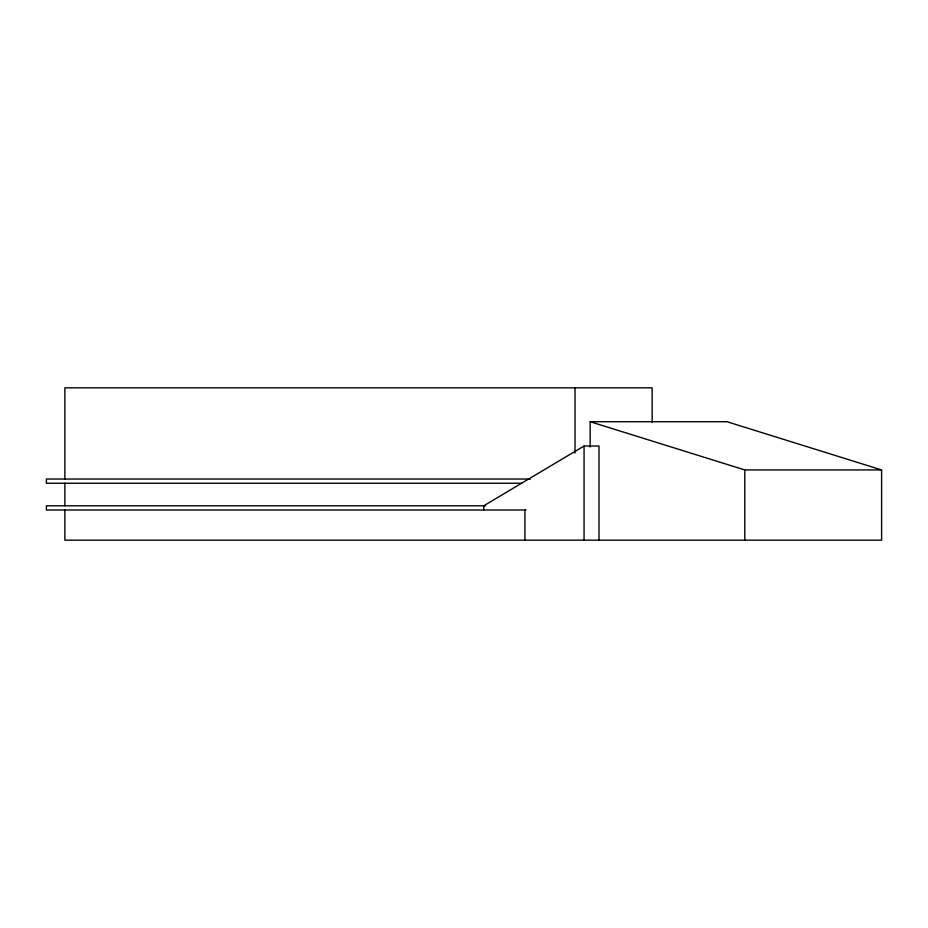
<?xml version="1.0" encoding="UTF-8"?>
<svg xmlns="http://www.w3.org/2000/svg" width="928" height="928" viewBox="0 0 928 928"><rect width="100%" height="100%" fill="white"/><g stroke="black" fill="none" stroke-linecap="round" stroke-linejoin="round"><path stroke-width="1.39" d="M599.001 540.166L599.001 446.02L584.072 446.02L483.755 505.795L483.755 510.006M590.162 447.064L590.162 421.706L726.96 421.706L881.6 469.939L881.6 540.166L64.867 540.166L64.867 510.006M590.162 421.706L744.801 469.939L881.6 469.939M530.456 479.034L46.4 479.034L46.4 483.244L521.768 483.244M485.541 505.795L46.4 505.795L46.4 510.006L526.118 510.006M744.801 469.939L744.801 540.166M652.152 422.321L652.152 387.834L64.867 387.834L64.867 479.034M584.072 446.02L584.072 540.166M575.024 387.834L575.024 452.98M524.923 510.006L524.923 540.166M64.867 483.244L64.867 505.795"/></g></svg>
